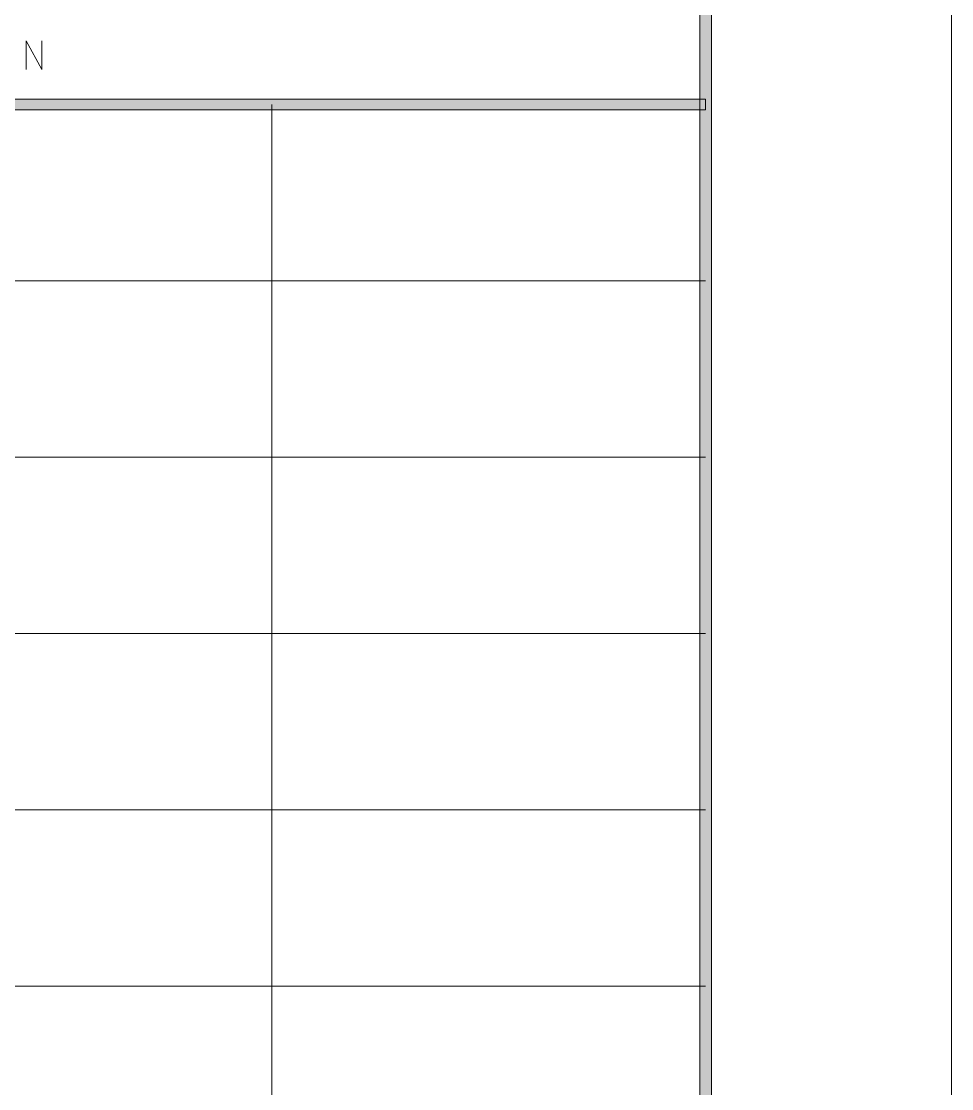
# Model space of a CAD drawing. Header units: millimetres. Extents: x 805 to 6044844, y 120 to 7887884.
# Drawn here: x 6039172 to 6044844, y 7817966 to 7824475 of the extents above; entities that cross this region are included whole.
import ezdxf

# ---------------------------------------------------------------- set-up
doc = ezdxf.new("R2010")
doc.units = ezdxf.units.MM

msp = doc.modelspace()

# ---------------------------------------------------------------- hatches: boundary and pattern name
h = msp.add_hatch(color=0)
h.dxf.hatch_style = 2
h.paths.add_polyline_path([(6043378.9, 7800256.9), (6043309.1, 7800327.2), (6043309.1, 7886349.6), (6043378.9, 7886419.9)])
h = msp.add_hatch(color=0)
h.dxf.hatch_style = 2
h.paths.add_polyline_path([(6035838.5, 7823935.8), (6035838.5, 7824000.7), (6043344, 7824000.7), (6043344, 7823935.8)])

# ---------------------------------------------------------------- linework, layer by layer
at = {"color": 0, "lineweight": 0}
for points in [[(5918704.9, 7798792.3), (5918704.9, 7887884.5), (6044844, 7887884.5), (6044844, 7798792.3)], [(6043378.9, 7800256.9), (6043309.1, 7800327.2), (6043309.1, 7886349.6), (6043378.9, 7886419.9)], [(6035838.5, 7823935.8), (6035838.5, 7824000.7), (6043344, 7824000.7), (6043344, 7823935.8)]]:
    msp.add_lwpolyline(points, close=True, dxfattribs=at)
for points in [[(6039200.3, 7824181.6), (6039200.3, 7824355.5), (6039296.9, 7824181.6), (6039296.9, 7824355.5)], [(6040699.2, 7815365), (6040699.2, 7823968.5)], [(6035838.5, 7822893), (6043344, 7822893)], [(6038056.1, 7821817.5), (6043344, 7821817.5)], [(6038056.1, 7820742), (6043344, 7820742)], [(6035838.5, 7819666.5), (6043344, 7819666.5)], [(6035838.5, 7818591.5), (6043344, 7818591.5)]]:
    msp.add_lwpolyline(points, dxfattribs=at)

doc.saveas('drawing.dxf')
